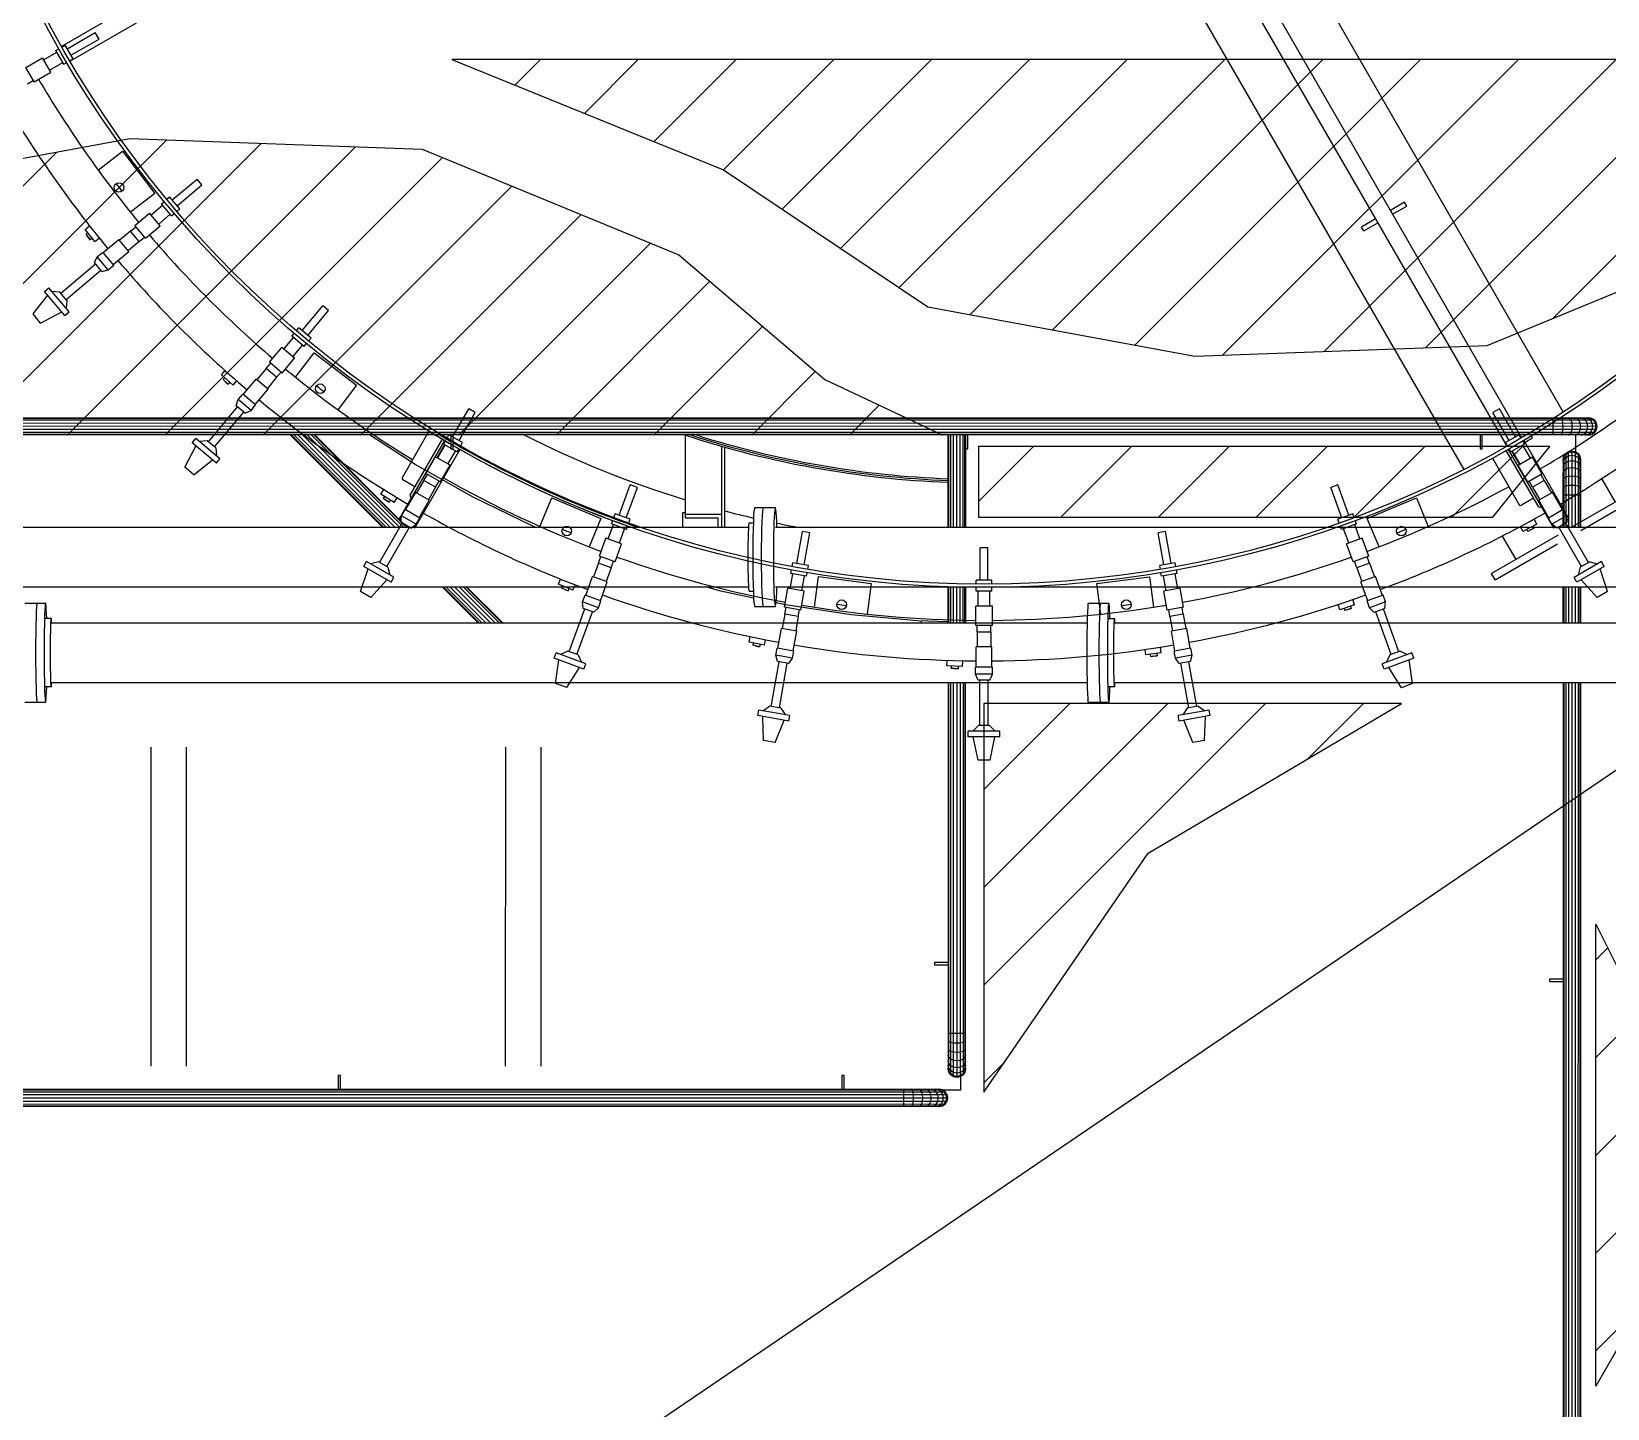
# Model space of a CAD drawing. Header units: metres. Extents: x 0 to 63075, y 0 to 44550.
# Drawn here: x 54965 to 55632, y 39572 to 40156 of the extents above; entities that cross this region are included whole.
import ezdxf

# ---------------------------------------------------------------- set-up
doc = ezdxf.new("R2010")
doc.units = ezdxf.units.M
doc.header["$LTSCALE"] = 75
for name, color, linetype in [('GSB', 7, 'Continuous'), ('ML6', 1, 'Continuous'), ('SDM', 7, 'Continuous'), ('SL1', 8, 'Continuous')]:
    doc.layers.add(name, color=color, linetype=linetype)
doc.styles.add('ROMANS', font='ROMANS.SHX')
doc.dimstyles.new('75___1-75', dxfattribs={"dimscale": 75, "dimtxt": 2.5, "dimasz": 2, "dimexe": 1.5, "dimexo": 1, "dimgap": 0.5, "dimtad": 1, "dimdec": 0, "dimzin": 12, "dimtxsty": 'ROMANS', "dimcen": 0, "dimclrd": 256, "dimclre": 256, "dimclrt": 3, "dimazin": 3, "dimtfac": 1, "dimtdec": 0, "dimtmove": 0, "dimatfit": 0, "dimfxl": 1, "dimlwd": -1, "dimlwe": -1, "dimarcsym": 0})
pattern_1 = [(44.99813, (326091.56, -18363.04), (-137.8813, 137.89033), [])]

# ---------------------------------------------------------------- blocks, each defined once
blk = doc.blocks.new('A$C6bae614f')
at = {"layer": 'SL1'}
h = blk.add_hatch(dxfattribs=at)
h.set_pattern_fill('_USER', color=256, scale=195, angle=44.9981, style=0, pattern_type=0)
h.set_pattern_definition(pattern_1)
h.paths.add_polyline_path([(385757, 42142.7), (381369.2, 42142.8), (382135.3, 41832.2), (382711.3, 41445.8), (383464.8, 41306.8), (384288.7, 41336.6), (385012.9, 41634.2), (385424.7, 41986.4)])
h = blk.add_hatch(dxfattribs=at)
h.set_pattern_fill('_USER', color=256, scale=195, angle=44.9981, style=0, pattern_type=0)
h.set_pattern_definition(pattern_1)
h.paths.add_polyline_path([(382753.6, 41083.9), (378365.7, 41084.1), (379131.9, 41394.7), (379707.9, 41781), (380461.4, 41920), (381285.3, 41890.1), (382009.5, 41592.4), (382421.2, 41240.2)])
h = blk.add_hatch(dxfattribs=at)
h.set_pattern_fill('_USER', color=256, scale=195, angle=44.9981, style=0, pattern_type=0)
h.set_pattern_definition(pattern_1)
h.paths.add_polyline_path([(382854.7, 40852.3), (384305.5, 40852.2), (384466, 41051.7), (382854.8, 41051.7)])
h = blk.add_hatch(dxfattribs=at)
h.set_pattern_fill('_USER', color=256, scale=195, angle=44.9981, style=0, pattern_type=0)
h.set_pattern_definition(pattern_1)
h.paths.add_polyline_path([(383333.2, 39905), (384047.6, 40326.9), (382869.7, 40326.9), (382869.6, 39230.8)])
h = blk.add_hatch(dxfattribs=at)
h.set_pattern_fill('_USER', color=256, scale=195, angle=44.9981, style=0, pattern_type=0)
h.set_pattern_definition(pattern_1)
h.paths.add_polyline_path([(384595.7, 38401.2), (384595.8, 39704.5), (384740, 39415.2), (384927.2, 39262.7), (384974.2, 39033.3), (384921, 38804.9), (384720.6, 38618.6)])
for p, q in [((382999.4, 43382.1), (384344.6, 41052.1)), ((383041.3, 43406.2), (384386.4, 41076.2)), ((383241.5, 43334.9), (384503.6, 41148.8)), ((381992.3, 43174.9), (380268.5, 42179.8)), ((382961.1, 43173), (384223.1, 40986.9)), ((382016.4, 43133.1), (380292.6, 42137.9)), ((380269.4, 42178.1), (380278.9, 42183.6)), ((380301.1, 42145), (380278.9, 42183.6)), ((380284.7, 42173.5), (380363.8, 42219.2)), ((380295.3, 42155.1), (380374.4, 42200.7)), ((380374.4, 42200.7), (380363.8, 42219.2)), ((380167.8, 42120.9), (380214.9, 42148)), ((380238.3, 42107.4), (380214.9, 42148)), ((380218.2, 42142.2), (380255.2, 42163.6)), ((380235, 42113.2), (380272, 42134.5)), ((380252.5, 42168.3), (380261.2, 42173.4)), ((380274.7, 42129.8), (380252.5, 42168.3)), ((380274.7, 42129.8), (380283.4, 42134.8)), ((380291.7, 42139.6), (380301.1, 42145)), ((380191.3, 42080.2), (380167.8, 42120.9)), ((380191.3, 42080.2), (380238.3, 42107.4)), ((380172.3, 42074.4), (380189.1, 42084)), ((380371.6, 41831.3), (380440.6, 41884.2)), ((380440.6, 41884.2), (380531.9, 41765.2)), ((380581.1, 41747), (380651, 41805.7)), ((380594.7, 41730.7), (380664.7, 41789.4)), ((380664.7, 41789.4), (380651, 41805.7)), ((380531.9, 41765.2), (380463, 41712.3)), ((380550.2, 41736.3), (380557.9, 41742.8)), ((380578.8, 41702.2), (380550.2, 41736.3)), ((380565.2, 41748.9), (380573.6, 41755.9)), ((380602.2, 41721.8), (380573.6, 41755.9)), ((384055.9, 41740.4), (384016.2, 41717.4)), ((384062.3, 41729.4), (384055.9, 41740.4)), ((380475.1, 41674.9), (380516.7, 41709.8)), ((380546.9, 41673.8), (380516.7, 41709.8)), ((380521, 41704.7), (380553.7, 41732.1)), ((380542.6, 41678.9), (380575.3, 41706.4)), ((380578.8, 41702.2), (380586.5, 41708.7)), ((380593.8, 41714.8), (380602.2, 41721.8)), ((383974.4, 41693.3), (383934.7, 41670.4)), ((384022.6, 41706.4), (384062.3, 41729.4)), ((380335.6, 41663.9), (380347.8, 41673.5)), ((380362.7, 41629.3), (380335.6, 41663.9)), ((380343.2, 41654.2), (380337.7, 41650)), ((380349.6, 41634.7), (380337.7, 41650)), ((380343.6, 41642.3), (380337.7, 41650)), ((380463.1, 41659), (380431.6, 41632.8)), ((380463.1, 41659), (380478, 41671.5)), ((380487.6, 41629.9), (380463.1, 41659)), ((380505.3, 41638.9), (380475.1, 41674.9)), ((380505.3, 41638.9), (380546.9, 41673.8)), ((383941, 41659.4), (383934.7, 41670.4)), ((383941, 41659.4), (383980.7, 41682.3)), ((380343.6, 41642.3), (380349.6, 41634.7)), ((380355.1, 41639), (380349.6, 41634.7)), ((380362.7, 41629.3), (380375.2, 41639.1)), ((380369.4, 41586.8), (380385, 41599.8)), ((380415.7, 41563.2), (380385, 41599.8)), ((380386.2, 41598.4), (380429.8, 41635)), ((380414.5, 41564.7), (380458.1, 41601.2)), ((380458.1, 41601.2), (380429.8, 41635)), ((380487.6, 41629.9), (380456.3, 41603.4)), ((380487.6, 41629.9), (380502.4, 41642.3)), ((380266.5, 41484.3), (380364.6, 41566.6)), ((380361.6, 41570.3), (380369.4, 41586.8)), ((380382.5, 41545.3), (380361.6, 41570.3)), ((380400.1, 41550.2), (380369.4, 41586.8)), ((380400.1, 41550.2), (380415.7, 41563.2)), ((380281.3, 41466.5), (380379.5, 41548.9)), ((380382.5, 41545.3), (380400.1, 41550.2)), ((380188.2, 41425.5), (380229.8, 41478.5)), ((380221, 41489), (380233.1, 41499.2)), ((380278.1, 41420.9), (380221, 41489)), ((380290.2, 41431.1), (380233.1, 41499.2)), ((380263.9, 41487.3), (380241.5, 41489.2)), ((380283.9, 41463.5), (380263.9, 41487.3)), ((380209.8, 41399.7), (380188.2, 41425.5)), ((380209.8, 41399.7), (380269.3, 41431.5)), ((380278.1, 41420.9), (380290.2, 41431.1)), ((380283.9, 41463.5), (380281.9, 41441.1)), ((380947, 41378.4), (381005.7, 41448.4)), ((380963.2, 41364.8), (381022, 41434.7)), ((381022, 41434.7), (381005.7, 41448.4)), ((380931, 41377.5), (380938.1, 41385.9)), ((380972.2, 41357.3), (380938.1, 41385.9)), ((380895.2, 41326.3), (380922.6, 41359)), ((380918.5, 41362.5), (380924.9, 41370.3)), ((380952.5, 41333.9), (380918.5, 41362.5)), ((380920.9, 41304.7), (380948.4, 41337.4)), ((380952.5, 41333.9), (380959, 41341.7)), ((380965.1, 41348.9), (380972.2, 41357.3)), ((380855.1, 41289), (380890.1, 41330.6)), ((380891.1, 41258.8), (380855.1, 41289)), ((380926, 41300.4), (380890.1, 41330.6)), ((380891.1, 41258.8), (380926, 41300.4)), ((380928.5, 41246.7), (380981.5, 41315.7)), ((380981.5, 41315.7), (381100.5, 41224.3)), ((380719.7, 41254), (380730, 41265.5)), ((380752.3, 41224.6), (380719.7, 41254)), ((380728.8, 41245.7), (380724.2, 41240.6)), ((380846.1, 41271.3), (380819.6, 41240)), ((380846.1, 41271.3), (380858.5, 41286.2)), ((380875.3, 41246.9), (380846.1, 41271.3)), ((380875.3, 41246.9), (380849.1, 41215.3)), ((380875.3, 41246.9), (380887.7, 41261.7)), ((380738.6, 41227.7), (380724.2, 41240.6)), ((380731.4, 41234.1), (380724.2, 41240.6)), ((380731.4, 41234.1), (380738.6, 41227.7)), ((380743.2, 41232.9), (380738.6, 41227.7)), ((380752.3, 41224.6), (380763, 41236.4)), ((380780.9, 41198.2), (380817.5, 41241.8)), ((380814.6, 41170), (380851.2, 41213.5)), ((380851.2, 41213.5), (380817.5, 41241.8)), ((381100.5, 41224.3), (381047.5, 41155.4)), ((380682.8, 41065.1), (380765.2, 41163.2)), ((380761.5, 41166.3), (380766.4, 41183.9)), ((380786.5, 41145.3), (380761.5, 41166.3)), ((380766.4, 41183.9), (380779.5, 41199.4)), ((380803, 41153.2), (380766.4, 41183.9)), ((380816.1, 41168.7), (380779.5, 41199.4)), ((380803, 41153.2), (380816.1, 41168.7)), ((381371.4, 41079), (381417, 41158.1)), ((381435.4, 41147.5), (381417, 41158.1)), ((384323.6, 41158), (384305.1, 41147.4)), ((384369.2, 41078.9), (384323.6, 41158)), ((384592.6, 41125.7), (378133, 41125.9)), ((378139.9, 41118), (384597.9, 41117.7)), ((378250.3, 41133), (384575.3, 41132.8)), ((378250.3, 41131.2), (384584.6, 41130.9)), ((380700.5, 41050.2), (380782.9, 41148.4)), ((380786.5, 41145.3), (380803, 41153.2)), ((381389.7, 41068.4), (381435.4, 41147.5)), ((384350.9, 41068.3), (384305.1, 41147.4)), ((384475.3, 41130.9), (384475.3, 41132.8)), ((384475.3, 41125.7), (384475.3, 41130.9)), ((384475.3, 41117.7), (384475.3, 41125.7)), ((384475.3, 41108.4), (384475.3, 41117.7)), ((384499.6, 41130.9), (384497.6, 41132.8)), ((384501.4, 41125.7), (384499.6, 41130.9)), ((384502.6, 41117.7), (384501.4, 41125.7)), ((384503, 41108.4), (384502.6, 41117.7)), ((384522.7, 41130.9), (384518.7, 41132.8)), ((384526.2, 41125.7), (384522.7, 41130.9)), ((384528.5, 41117.7), (384526.2, 41125.7)), ((384529.3, 41108.4), (384528.5, 41117.7)), ((384543.5, 41130.9), (384537.7, 41132.8)), ((384548.4, 41125.7), (384543.5, 41130.9)), ((384551.7, 41117.7), (384548.4, 41125.7)), ((384552.9, 41108.4), (384551.7, 41117.7)), ((384560.8, 41130.9), (384553.5, 41132.8)), ((384567, 41125.7), (384560.8, 41130.9)), ((384573.8, 41130.9), (384565.4, 41132.8)), ((384571.1, 41117.7), (384567, 41125.7)), ((384572.6, 41108.4), (384571.1, 41117.7)), ((384581.9, 41130.9), (384572.8, 41132.8)), ((384581, 41125.7), (384573.8, 41130.9)), ((384584.6, 41130.9), (384575.3, 41132.8)), ((384585.7, 41117.7), (384581, 41125.7)), ((384589.6, 41125.7), (384581.9, 41130.9)), ((384592.6, 41125.7), (384584.6, 41130.9)), ((384587.4, 41108.4), (384585.7, 41117.7)), ((384594.8, 41117.7), (384589.6, 41125.7)), ((384597.9, 41117.7), (384592.6, 41125.7)), ((384596.6, 41108.4), (384594.8, 41117.7)), ((384599.7, 41108.4), (384597.9, 41117.7)), ((384599.7, 41108.4), (378125.9, 41108.6)), ((384597.9, 41099.1), (378127.7, 41099.3)), ((384592.6, 41091.2), (378133, 41091.4)), ((384584.6, 41085.9), (378140.9, 41086.1)), ((384575.3, 41084), (378250.3, 41084.2)), ((380637.2, 41061.9), (380647.3, 41074)), ((380715.4, 41016.8), (380647.3, 41074)), ((380679.7, 41067.6), (380657.3, 41065.6)), ((380703.5, 41047.6), (380679.7, 41067.6)), ((381173.8, 40824.2), (380913.9, 41084.1)), ((381176.4, 40824.2), (380916.5, 41084.1)), ((381183.9, 40824.2), (380924, 41084.1)), ((381195.1, 40824.2), (380935.2, 41084.1)), ((381208.3, 40824.2), (380948.4, 41084.1)), ((381221.5, 40824.2), (380961.6, 41084.1)), ((381232.7, 40824.2), (380972.8, 41084.1)), ((381240.2, 40824.2), (380980.2, 41084.1)), ((380982.9, 41084.1), (381242.8, 40824.2)), ((381266, 41000.9), (381137.4, 41084.1)), ((381348.3, 41068.7), (381220.8, 40847.8)), ((381304.8, 41094.9), (381228.9, 40963.4)), ((381251.6, 40913.9), (381342.9, 41072)), ((381346, 41058.4), (381351.1, 41067.1)), ((381355.8, 41075.4), (381361.3, 41084.8)), ((381399.8, 41062.6), (381361.3, 41084.8)), ((381366.4, 41084.1), (381366.4, 41045)), ((381372.8, 41045), (381372.8, 41084.1)), ((382028.2, 40849.8), (382028.2, 41083.4)), ((382769.4, 40824.1), (382769.4, 41084.1)), ((382771.2, 40824.1), (382771.2, 41084.1)), ((382776.5, 40824.1), (382776.5, 41084.1)), ((382784.4, 40824.1), (382784.4, 41084.1)), ((382793.8, 40824.1), (382793.8, 41084.1)), ((382803.1, 40824.1), (382803.1, 41084.1)), ((382811, 40824.1), (382811, 41084.1)), ((382816.3, 40824.1), (382816.3, 41084.1)), ((382817.7, 41084.1), (382817.7, 41045)), ((382824.1, 41045), (382824.1, 41084.1)), ((384269, 41084), (384269, 41044.9)), ((384275.3, 41044.9), (384275.3, 41084)), ((384379.3, 41084.7), (384340.8, 41062.5)), ((384384.8, 41075.3), (384379.3, 41084.7)), ((384394.6, 41058.3), (384389.5, 41067)), ((384392.2, 41068.6), (384519.8, 40847.7)), ((384413.4, 41081.2), (384416.5, 41075.8)), ((384475.3, 41099.1), (384475.3, 41108.4)), ((384475.3, 41091.2), (384475.3, 41099.1)), ((384475.3, 41085.9), (384475.3, 41091.2)), ((384475.3, 41084), (384475.3, 41085.9)), ((384497.6, 41084), (384499.6, 41085.9)), ((384499.6, 41085.9), (384501.4, 41091.2)), ((384501.4, 41091.2), (384502.6, 41099.1)), ((384502.6, 41099.1), (384503, 41108.4)), ((384518.7, 41084), (384522.7, 41085.9)), ((384522.7, 41085.9), (384526.2, 41091.2)), ((384526.2, 41091.2), (384528.5, 41099.1)), ((384528.5, 41099.1), (384529.3, 41108.4)), ((384537.7, 41084), (384543.5, 41085.9)), ((384537.8, 41084), (384537.8, 41037.2)), ((384543.5, 41085.9), (384548.4, 41091.2)), ((384548.4, 41091.2), (384551.7, 41099.1)), ((384551.7, 41099.1), (384552.9, 41108.4)), ((384553.5, 41084), (384560.8, 41085.9)), ((384560.8, 41085.9), (384567, 41091.2)), ((384565.4, 41084), (384573.8, 41085.9)), ((384567, 41091.2), (384571.1, 41099.1)), ((384571.1, 41099.1), (384572.6, 41108.4)), ((384572.8, 41084), (384581.9, 41085.9)), ((384573.8, 41085.9), (384580.9, 41091.2)), ((384575.3, 41084), (384584.6, 41085.9)), ((384580.9, 41091.2), (384585.7, 41099.1)), ((384581.9, 41085.9), (384589.6, 41091.2)), ((384584.6, 41085.9), (384592.6, 41091.2)), ((384585.7, 41099.1), (384587.4, 41108.4)), ((384589.6, 41091.2), (384594.8, 41099.1)), ((384592.6, 41091.2), (384597.9, 41099.1)), ((384594.8, 41099.1), (384596.6, 41108.4)), ((384597.9, 41099.1), (384599.7, 41108.4)), ((380616, 40993.6), (380647.7, 41053)), ((380705.3, 41004.7), (380637.2, 41061.9)), ((380703.5, 41047.6), (380705.5, 41025.2)), ((381392.3, 41043.3), (381264.8, 40822.4)), ((381296.4, 40975), (381323.6, 41022)), ((381364.3, 40998.5), (381323.6, 41022)), ((381348.8, 41056.8), (381327.4, 41019.8)), ((381329.4, 41018.7), (381350.8, 41055.7)), ((381384.6, 41036.1), (381346, 41058.4)), ((381358.5, 41001.9), (381379.8, 41038.9)), ((381366.4, 41045), (381372.8, 41045)), ((381384.6, 41036.1), (381389.6, 41044.9)), ((381394.3, 41053.1), (381399.8, 41062.6)), ((382129.8, 41052.3), (382129.8, 40824.2)), ((382139.3, 40824.2), (382139.3, 41049.6)), ((382817.7, 41045), (382824.1, 41045)), ((382818.2, 41045), (382818.2, 40824.1)), ((384269, 41044.9), (384275.3, 41044.9)), ((384346.2, 41053), (384340.8, 41062.5)), ((384433.9, 40882.1), (384342.7, 41040.1)), ((384348.2, 41043.2), (384475.8, 40822.3)), ((384356, 41036.1), (384351, 41044.8)), ((384394.6, 41058.3), (384356, 41036.1)), ((384358.8, 41037.7), (384380.1, 41000.7)), ((384382.1, 41001.8), (384360.8, 41038.8)), ((384411.2, 41018.6), (384389.8, 41055.6)), ((384503.6, 41014.9), (384505.5, 41024.2)), ((384505.5, 41024.2), (384510.8, 41032.2)), ((384505.5, 41021.5), (384510.8, 41029.2)), ((384505.5, 41021.5), (384505.5, 41024.2)), ((384510.8, 41032.2), (384518.7, 41037.5)), ((384510.8, 41029.2), (384518.7, 41034.4)), ((384510.8, 41032.2), (384510.8, 41006.6)), ((384510.8, 41020.6), (384518.7, 41025.3)), ((384518.7, 41037.5), (384528, 41039.3)), ((384518.7, 41034.4), (384518.7, 41037.5)), ((384518.7, 41034.4), (384528, 41036.2)), ((384518.7, 41010.7), (384518.7, 41034.4)), ((384518.7, 41025.3), (384528, 41027)), ((384528, 41036.2), (384528, 41039.3)), ((384528, 41039.3), (384537.4, 41037.5)), ((384528, 41036.2), (384537.4, 41034.4)), ((384528, 41036.2), (384528, 41012.2)), ((384528, 41027), (384537.4, 41025.3)), ((384537.4, 41037.5), (384537.4, 41010.7)), ((384537.4, 41037.5), (384545.3, 41032.2)), ((384537.4, 41034.4), (384545.3, 41029.2)), ((384537.4, 41025.3), (384545.3, 41020.6)), ((384545.3, 41032.2), (384545.3, 41006.6)), ((384545.3, 41032.2), (384550.6, 41024.2)), ((384545.3, 41029.2), (384550.6, 41021.5)), ((384550.6, 41024.2), (384550.6, 41000.4)), ((384550.6, 41024.2), (384552.4, 41014.9)), ((380641.7, 40972), (380616, 40993.6)), ((380641.7, 40972), (380694.7, 41013.6)), ((380705.3, 41004.7), (380715.4, 41016.8)), ((381429.1, 40909), (381266, 41000.9)), ((381337.1, 40951.5), (381364.3, 40998.5)), ((384223.1, 40986.9), (384223.1, 40986.9)), ((384303.8, 41018.6), (384379.7, 40887.1)), ((384417, 41021.9), (384376.3, 40998.4)), ((384403.4, 40951.4), (384376.3, 40998.4)), ((384444.1, 40974.9), (384417, 41021.9)), ((384503.6, 41012.4), (384505.5, 41021.5)), ((384503.6, 41014.9), (384503.6, 41012.4)), ((384503.6, 41005), (384505.5, 41013.4)), ((384503.6, 41012.4), (384503.6, 40993.1)), ((384503.6, 40993.1), (384505.5, 41000.4)), ((384503.6, 40993.1), (384503.6, 40977.3)), ((384503.6, 40977.3), (384505.5, 40983.1)), ((384505.5, 41021.5), (384505.5, 41000.4)), ((384505.5, 41013.4), (384510.8, 41020.6)), ((384505.5, 41000.4), (384510.8, 41006.6)), ((384505.5, 41000.4), (384505.5, 40983.1)), ((384505.5, 40983.1), (384510.8, 40988)), ((384505.5, 40983.1), (384505.5, 40824.1)), ((384510.8, 41006.6), (384518.7, 41010.7)), ((384510.8, 41006.6), (384510.8, 40988)), ((384510.8, 40988), (384518.7, 40991.3)), ((384510.8, 40988), (384510.8, 40824.1)), ((384518.7, 41010.7), (384528, 41012.2)), ((384518.7, 40991.3), (384518.7, 41010.7)), ((384518.7, 40991.3), (384528, 40992.5)), ((384518.7, 40991.3), (384518.7, 40824.1)), ((384528, 41012.2), (384528, 40992.5)), ((384528, 41012.2), (384537.4, 41010.7)), ((384528, 40992.5), (384537.4, 40991.3)), ((384528, 40992.5), (384528, 40824.1)), ((384537.4, 41010.7), (384545.3, 41006.6)), ((384537.4, 41010.7), (384537.4, 40991.3)), ((384537.4, 40991.3), (384537.4, 40824.1)), ((384537.4, 40991.3), (384545.3, 40988)), ((384545.3, 41020.6), (384550.6, 41013.4)), ((384545.3, 41006.6), (384545.3, 40988)), ((384545.3, 41006.6), (384550.6, 41000.4)), ((384545.3, 40988), (384550.6, 40983.1)), ((384545.3, 40988), (384545.3, 40824.1)), ((384550.6, 41021.5), (384552.4, 41012.4)), ((384550.6, 41013.4), (384552.4, 41005)), ((384550.6, 41000.4), (384550.6, 40983.1)), ((384550.6, 41000.4), (384552.4, 40993.1)), ((384550.6, 40983.1), (384552.4, 40977.3)), ((384550.6, 40983.1), (384550.6, 40824.1)), ((384552.4, 41012.4), (384552.4, 41014.9)), ((384552.4, 41012.4), (384552.4, 40993.1)), ((384552.4, 40993.1), (384552.4, 40977.3)), ((381260.4, 40941.1), (381231.4, 40957.8)), ((381290.6, 40956), (381270, 40920.6)), ((381290.6, 40956), (381300.3, 40972.8)), ((381323.6, 40937), (381290.6, 40956)), ((381337.1, 40951.5), (381296.4, 40975)), ((381323.6, 40937), (381303.2, 40901.4)), ((381323.6, 40937), (381333.3, 40953.7)), ((381841.3, 40857.8), (381872.5, 40943.6)), ((381861.2, 40850.6), (381892.5, 40936.4)), ((381892.5, 40936.4), (381872.5, 40943.6)), ((383868.1, 40943.6), (383848.1, 40936.3)), ((383879.4, 40850.5), (383848.1, 40936.3)), ((383899.3, 40857.7), (383868.1, 40943.6)), ((384444.1, 40974.9), (384403.4, 40951.4)), ((384417, 40936.9), (384407.3, 40953.6)), ((384450, 40955.9), (384417, 40936.9)), ((384417, 40936.9), (384437.3, 40901.3)), ((384450, 40955.9), (384440.3, 40972.7)), ((384450, 40955.9), (384470.6, 40920.5)), ((384503.6, 40824.1), (384503.6, 40977.3)), ((384503.6, 40958.3), (384505.5, 40962.4)), ((384503.6, 40937.2), (384505.5, 40939.2)), ((384505.5, 40962.4), (384510.8, 40965.8)), ((384505.5, 40939.2), (384510.8, 40941)), ((384510.8, 40965.8), (384518.7, 40968.1)), ((384510.8, 40941), (384518.7, 40942.2)), ((384518.7, 40968.1), (384528, 40968.9)), ((384518.7, 40942.2), (384528, 40942.6)), ((384528, 40968.9), (384537.4, 40968.1)), ((384528, 40942.6), (384537.4, 40942.2)), ((384718.9, 40934.5), (384530.9, 40825.9)), ((384537.4, 40968.1), (384545.3, 40965.8)), ((384537.4, 40942.2), (384545.3, 40941)), ((384545.3, 40965.8), (384550.6, 40962.3)), ((384545.3, 40941), (384550.6, 40939.2)), ((384550.6, 40962.3), (384552.4, 40958.3)), ((384550.6, 40939.2), (384552.4, 40937.2)), ((384552.4, 40977.3), (384552.4, 40824.1)), ((384612, 40960.9), (384650.2, 40894.8)), ((381169.1, 40917), (381177.3, 40930.1)), ((381206.4, 40893.7), (381169.1, 40917)), ((381179.6, 40910.4), (381175.9, 40904.6)), ((381192.3, 40894.4), (381175.9, 40904.6)), ((381184, 40899.4), (381175.9, 40904.6)), ((381184, 40899.4), (381192.3, 40894.4)), ((381195.9, 40900.3), (381192.3, 40894.4)), ((381206.4, 40893.7), (381214.8, 40907.2)), ((381239.1, 40872.7), (381267.5, 40922)), ((381254.2, 40908.4), (381255.4, 40907.7)), ((381305.6, 40900), (381267.5, 40922)), ((381277.2, 40850.7), (381305.6, 40900)), ((381597.4, 40827), (381429.1, 40909)), ((381617.7, 40826.1), (381651, 40906.4)), ((381651, 40906.4), (381789.6, 40849)), ((383950.9, 40849), (384089.5, 40906.4)), ((384089.5, 40906.4), (384122.8, 40826)), ((384414.8, 40903.2), (384385.8, 40886.5)), ((384473, 40921.9), (384434.9, 40899.9)), ((384463.4, 40850.6), (384434.9, 40899.9)), ((384501.5, 40872.6), (384473, 40921.9)), ((384503.6, 40914.9), (384505.5, 40914.9)), ((384505.5, 40914.9), (384510.8, 40914.9)), ((384510.8, 40914.9), (384518.7, 40914.9)), ((384518.7, 40914.9), (384528, 40914.9)), ((384528, 40914.9), (384537.4, 40914.9)), ((384537.4, 40914.9), (384545.3, 40914.9)), ((384545.3, 40914.9), (384550.6, 40914.9)), ((384550.6, 40914.9), (384552.4, 40914.9)), ((384552.9, 40814.9), (384722.1, 40912.6)), ((381220.8, 40847.8), (381226.2, 40844.7)), ((381225.5, 40837.9), (381227.3, 40856.1)), ((381227.3, 40856.1), (381237.5, 40873.7)), ((381268.7, 40832.2), (381227.3, 40856.1)), ((381278.8, 40849.8), (381237.5, 40873.7)), ((381268.7, 40832.2), (381278.8, 40849.8)), ((381789.6, 40849), (381756.3, 40768.7)), ((381826.6, 40851.5), (381830.3, 40861.8)), ((381872.1, 40846.6), (381830.3, 40861.8)), ((381868.4, 40836.3), (381872.1, 40846.6)), ((382020.8, 40824.2), (382020.8, 40865.4)), ((382020.8, 40865.4), (382028.2, 40865.4)), ((382129.8, 40859.4), (382028.2, 40859.4)), ((382120.2, 40849.8), (382028.2, 40849.8)), ((382120.2, 40824.2), (382120.2, 40849.8)), ((382223.6, 40879.7), (382281.8, 40879.7)), ((383910.2, 40861.7), (383868.4, 40846.5)), ((383872.1, 40836.2), (383868.4, 40846.5)), ((383914, 40851.5), (383910.2, 40861.7)), ((383984.2, 40768.6), (383950.9, 40849)), ((384428.8, 40832.8), (384421.4, 40846.8)), ((384440, 40881.5), (384441.2, 40882.2)), ((384503.1, 40873.5), (384461.7, 40849.7)), ((384471.9, 40832.1), (384461.7, 40849.7)), ((384513.3, 40855.9), (384471.9, 40832.1)), ((384513.3, 40855.9), (384503.1, 40873.5)), ((384515, 40837.8), (384513.3, 40855.9)), ((384514.4, 40844.6), (384519.8, 40847.7)), ((379284.1, 40824.3), (382206, 40824.2)), ((381165.6, 40724.5), (381229.7, 40835.5)), ((381185.6, 40713), (381249.7, 40823.9)), ((381253.8, 40821.5), (381225.5, 40837.9)), ((381253.8, 40821.5), (381268.7, 40832.2)), ((381259.4, 40825.5), (381264.8, 40822.4)), ((381604.3, 40824.2), (381597.4, 40827)), ((381810.4, 40791.1), (381825, 40831.3)), ((381819.9, 40833.1), (381823.3, 40842.6)), ((381861.7, 40817.9), (381819.9, 40833.1)), ((381842, 40779.7), (381856.6, 40819.8)), ((381861.7, 40817.9), (381865.2, 40827.4)), ((382207.8, 40836.1), (382219.6, 40836.1)), ((382281.8, 40824.2), (385203.7, 40824.1)), ((382342.4, 40721.6), (382358.3, 40811.5)), ((382379.2, 40807.8), (382358.3, 40811.5)), ((382363.3, 40717.9), (382379.2, 40807.8)), ((383382.3, 40811.5), (383361.3, 40807.8)), ((383377.2, 40717.9), (383361.3, 40807.8)), ((383398.1, 40721.6), (383382.3, 40811.5)), ((383878.8, 40817.8), (383875.4, 40827.3)), ((383920.7, 40833.1), (383878.8, 40817.8)), ((383898.6, 40779.6), (383884, 40819.7)), ((383930.1, 40791.1), (383915.5, 40831.2)), ((383920.7, 40833.1), (383917.2, 40842.5)), ((384489.1, 40801.8), (384301, 40693.2)), ((384390, 40812.1), (384382.7, 40825.8)), ((384428.8, 40832.8), (384390, 40812.1)), ((384400.9, 40817.9), (384404.1, 40811.8)), ((384421.2, 40820.9), (384404.1, 40811.8)), ((384412.7, 40816.3), (384404.1, 40811.8)), ((384412.7, 40816.3), (384421.2, 40820.9)), ((384417.9, 40827), (384421.2, 40820.9)), ((384486.8, 40821.4), (384471.9, 40832.1)), ((384475.8, 40822.3), (384481.2, 40825.4)), ((384515, 40837.8), (384486.8, 40821.4)), ((384554.9, 40712.8), (384490.9, 40823.8)), ((384575, 40724.4), (384510.9, 40835.4)), ((381785.5, 40742.4), (381804.1, 40793.4)), ((381848.3, 40777.4), (381804.1, 40793.4)), ((381829.7, 40726.3), (381848.3, 40777.4)), ((382880.9, 40765.8), (382859.6, 40765.8)), ((382859.7, 40674.5), (382859.6, 40765.8)), ((382880.9, 40674.5), (382880.9, 40765.8)), ((383936.4, 40793.4), (383892.3, 40777.3)), ((383910.9, 40726.3), (383892.3, 40777.3)), ((383955, 40742.3), (383936.4, 40793.4)), ((384311.3, 40675.4), (384487.6, 40777.2)), ((384331.6, 40799), (384369.8, 40732.9)), ((381121.2, 40713.4), (381129.1, 40727.1)), ((381198.2, 40669), (381121.2, 40713.4)), ((381206.1, 40682.7), (381129.1, 40727.1)), ((381162.1, 40726.5), (381140.4, 40720.6)), ((381189, 40711), (381162.1, 40726.5)), ((381189, 40711), (381194.8, 40689.2)), ((381783.1, 40722.7), (381768.9, 40684.2)), ((381783.1, 40722.7), (381789.7, 40740.9)), ((381818.9, 40709.7), (381783.1, 40722.7)), ((381829.7, 40726.3), (381785.5, 40742.4)), ((381818.9, 40709.7), (381825.5, 40727.8)), ((382329.1, 40712.9), (382331, 40723.6)), ((382374.8, 40715.9), (382331, 40723.6)), ((382372.9, 40705.1), (382374.8, 40715.9)), ((383409.6, 40723.6), (383365.7, 40715.8)), ((383367.6, 40705.1), (383365.7, 40715.8)), ((383411.5, 40712.8), (383409.6, 40723.6)), ((383955, 40742.3), (383910.9, 40726.3)), ((383921.6, 40709.6), (383915, 40727.8)), ((383957.5, 40722.6), (383921.6, 40709.6)), ((383957.5, 40722.6), (383950.8, 40740.8)), ((383957.5, 40722.6), (383971.6, 40684.1)), ((384611.4, 40727), (384534.4, 40682.6)), ((384619.3, 40713.3), (384542.3, 40668.9)), ((384551.5, 40710.9), (384545.7, 40689.1)), ((384578.4, 40726.4), (384551.5, 40710.9)), ((384578.4, 40726.4), (384600.2, 40720.5)), ((384619.3, 40713.3), (384611.4, 40727)), ((381112.2, 40642.5), (381133.1, 40706.6)), ((381141.3, 40625.7), (381186.3, 40675.9)), ((381198.2, 40669), (381206.1, 40682.7)), ((381670.2, 40663.1), (381676, 40677.5)), ((381746.8, 40631.7), (381766.3, 40685.2)), ((381807.6, 40670.1), (381766.3, 40685.2)), ((381788.2, 40616.6), (381807.6, 40670.1)), ((381818.9, 40709.7), (381805, 40671.1)), ((382323.6, 40650.6), (382331.1, 40692.6)), ((382325.7, 40693.6), (382327.4, 40703.5)), ((382369.5, 40685.8), (382325.7, 40693.6)), ((382356.7, 40644.7), (382364.1, 40686.8)), ((382369.5, 40685.8), (382371.3, 40695.8)), ((382392.3, 40598.3), (382403.7, 40684.5)), ((382403.7, 40684.5), (382552.4, 40664.9)), ((382892.5, 40674.5), (382848, 40674.5)), ((382848, 40663.5), (382848, 40674.5)), ((382892.5, 40663.5), (382892.5, 40674.5)), ((383188.1, 40664.9), (383336.9, 40684.4)), ((383336.9, 40684.4), (383348.2, 40598.2)), ((383371, 40685.8), (383369.3, 40695.7)), ((383414.9, 40693.5), (383371, 40685.8)), ((383383.8, 40644.7), (383376.4, 40686.8)), ((383416.9, 40650.5), (383409.5, 40692.6)), ((383414.9, 40693.5), (383413.1, 40703.5)), ((383921.6, 40709.6), (383935.5, 40671)), ((383974.2, 40685.1), (383932.9, 40670.1)), ((383952.4, 40616.6), (383932.9, 40670.1)), ((383993.7, 40631.6), (383974.2, 40685.1)), ((384311.3, 40675.4), (384301, 40693.2)), ((384542.3, 40668.9), (384534.4, 40682.6)), ((384599.3, 40625.6), (384554.3, 40675.8)), ((384628.4, 40642.4), (384607.4, 40706.4)), ((379284.1, 40656), (382206, 40655.9)), ((381141.3, 40625.7), (381112.2, 40642.5)), ((381443.8, 40554.2), (381342, 40655.9)), ((381446.4, 40554.2), (381344.7, 40655.9)), ((381453.9, 40554.2), (381352.2, 40655.9)), ((381465.1, 40554.2), (381363.3, 40655.9)), ((381478.3, 40554.2), (381376.6, 40655.9)), ((381491.5, 40554.2), (381389.8, 40655.9)), ((381502.7, 40554.2), (381401, 40655.9)), ((381510.2, 40554.2), (381408.4, 40655.9)), ((381411.1, 40655.9), (381512.8, 40554.2)), ((381711, 40646.7), (381670.2, 40663.1)), ((381681.7, 40658.5), (381679, 40652.1)), ((381697, 40644.9), (381679, 40652.1)), ((381688, 40648.5), (381679, 40652.1)), ((381688, 40648.5), (381697, 40644.9)), ((381699.5, 40651.3), (381697, 40644.9)), ((381711, 40646.7), (381716.9, 40661.4)), ((381738.1, 40613.2), (381745.1, 40632.3)), ((381789.9, 40616), (381745.1, 40632.3)), ((382127.6, 40644), (382085.1, 40655.9)), ((382220.5, 40624.1), (382127.6, 40644)), ((382207.8, 40644), (382219.6, 40644)), ((382281.7, 40655.9), (385203.7, 40655.8)), ((382307.6, 40598.3), (382317, 40651.7)), ((382363.3, 40643.6), (382317, 40651.7)), ((382353.9, 40590.1), (382363.3, 40643.6)), ((382552.4, 40664.9), (382541, 40578.7)), ((382769.4, 40554.1), (382769.4, 40655.9)), ((382771.2, 40554.1), (382771.2, 40655.9)), ((382776.5, 40554.1), (382776.5, 40655.9)), ((382784.4, 40554.1), (382784.4, 40655.9)), ((382793.8, 40554.1), (382793.8, 40655.9)), ((382803.1, 40554.1), (382803.1, 40655.9)), ((382811, 40554.1), (382811, 40655.9)), ((382816.3, 40554.1), (382816.3, 40655.9)), ((382818.2, 40655.9), (382818.2, 40554.1)), ((382848, 40644), (382848, 40654)), ((382892.5, 40644), (382848, 40644)), ((382853.5, 40601.3), (382853.5, 40644)), ((382887, 40601.3), (382887, 40644)), ((382892.5, 40644), (382892.5, 40654)), ((383199.5, 40578.7), (383188.1, 40664.9)), ((383423.5, 40651.7), (383377.2, 40643.5)), ((383386.7, 40590.1), (383377.2, 40643.5)), ((383432.9, 40598.2), (383423.5, 40651.7)), ((383995.5, 40632.3), (383950.6, 40615.9)), ((384002.4, 40613.2), (383995.5, 40632.3)), ((384503.6, 40554.1), (384503.6, 40655.8)), ((384505.5, 40655.8), (384505.5, 40554.1)), ((384510.8, 40655.8), (384510.8, 40554.1)), ((384518.7, 40655.8), (384518.7, 40554.1)), ((384528, 40655.8), (384528, 40554.1)), ((384537.4, 40655.8), (384537.4, 40554.1)), ((384545.3, 40655.8), (384545.3, 40554.1)), ((384550.6, 40655.8), (384550.6, 40554.1)), ((384552.4, 40655.8), (384552.4, 40554.1)), ((384628.4, 40642.4), (384599.3, 40625.6)), ((380165.5, 40609.8), (380223.7, 40609.8)), ((381700.2, 40473), (381744, 40593.4)), ((381721.9, 40465.1), (381765.7, 40585.5)), ((381783, 40596.9), (381738.1, 40613.2)), ((381739.5, 40595), (381738.1, 40613.2)), ((381770.2, 40583.9), (381739.5, 40595)), ((381770.2, 40583.9), (381783, 40596.9)), ((381783, 40596.9), (381789.9, 40616)), ((382223.6, 40600.3), (382281.7, 40600.3)), ((382310.7, 40604.7), (382283.8, 40610.5)), ((382308.6, 40578.4), (382301.3, 40538.1)), ((382353.9, 40590.1), (382307.6, 40598.3)), ((382308.6, 40578.4), (382312, 40597.5)), ((382346.1, 40571.8), (382308.6, 40578.4)), ((382495.7, 40576.6), (382310.7, 40604.7)), ((382346.1, 40571.8), (382349.5, 40590.9)), ((382893.8, 40601.3), (382846.8, 40601.3)), ((382846.8, 40547), (382846.8, 40601.3)), ((382893.8, 40547), (382893.8, 40601.3)), ((383164.2, 40609.7), (383222.3, 40609.7)), ((383432.9, 40598.2), (383386.7, 40590.1)), ((383394.4, 40571.8), (383391, 40590.8)), ((383431.9, 40578.4), (383394.4, 40571.8)), ((383431.9, 40578.4), (383428.6, 40597.4)), ((383431.9, 40578.4), (383439.2, 40538)), ((383873.5, 40591.4), (383868.7, 40606.1)), ((383915.2, 40605), (383873.5, 40591.4)), ((383885.2, 40595.2), (383887.3, 40588.6)), ((383905.7, 40594.6), (383887.3, 40588.6)), ((383896.5, 40591.6), (383887.3, 40588.6)), ((383896.5, 40591.6), (383905.7, 40594.6)), ((383903.5, 40601.2), (383905.7, 40594.6)), ((383915.2, 40605), (383910.3, 40620.1)), ((383957.5, 40596.8), (383950.6, 40615.9)), ((384002.4, 40613.2), (383957.5, 40596.8)), ((383970.3, 40583.8), (383957.5, 40596.8)), ((384001, 40595), (383970.3, 40583.8)), ((384018.6, 40465), (383974.8, 40585.4)), ((384040.4, 40472.9), (383996.5, 40593.3)), ((384001, 40595), (384002.4, 40613.2)), ((380239.4, 40566.1), (380223.7, 40566.1)), ((380239.4, 40554.2), (383160.8, 40554.1)), ((382288.7, 40482.5), (382298.6, 40538.6)), ((382341.9, 40530.9), (382298.6, 40538.6)), ((382346.1, 40571.8), (382339.2, 40531.4)), ((382682.2, 40559.6), (382495.7, 40576.6)), ((382769.4, 40557), (382682.2, 40559.6)), ((382692.5, 40559.3), (382692.5, 40554.1)), ((382893.8, 40547), (382846.8, 40547)), ((382851.2, 40527.6), (382851.2, 40547)), ((382889.3, 40527.6), (382889.3, 40547)), ((383238.1, 40566), (383222.3, 40566)), ((383238.1, 40554.1), (386159.5, 40554)), ((383394.4, 40571.8), (383401.4, 40531.4)), ((383441.9, 40538.5), (383398.6, 40530.9)), ((383451.8, 40482.5), (383441.9, 40538.5)), ((382207.8, 40500.2), (382211, 40515.3)), ((382250.8, 40491.1), (382207.8, 40500.2)), ((382219.9, 40497.6), (382218.4, 40490.9)), ((382237.3, 40486.8), (382218.4, 40490.9)), ((382227.8, 40488.8), (382218.4, 40490.9)), ((382227.8, 40488.8), (382237.3, 40486.8)), ((382238.7, 40493.6), (382237.3, 40486.8)), ((382250.8, 40491.1), (382254.1, 40506.6)), ((382332, 40474.9), (382341.9, 40530.9)), ((382851.2, 40527.6), (382851.1, 40486.6)), ((382889.3, 40527.6), (382851.2, 40527.6)), ((382889.3, 40527.6), (382889.5, 40486.6)), ((383408.5, 40474.8), (383398.6, 40530.9)), ((381658.4, 40454.4), (381663.8, 40469.2)), ((381741.9, 40424), (381658.4, 40454.4)), ((381661.8, 40383), (381671.3, 40449.7)), ((381747.3, 40438.8), (381663.8, 40469.2)), ((381696.4, 40474.3), (381676, 40464.8)), ((381725.6, 40463.7), (381696.4, 40474.3)), ((381725.6, 40463.7), (381735.1, 40443.3)), ((382270.3, 40318.1), (382292.6, 40444.3)), ((382283.3, 40462.8), (382286.9, 40482.8)), ((382330.4, 40454.5), (382283.3, 40462.8)), ((382287.9, 40445.1), (382283.3, 40462.8)), ((382333.9, 40474.5), (382286.9, 40482.8)), ((382320, 40439.5), (382287.9, 40445.1)), ((382320, 40439.5), (382330.4, 40454.5)), ((382330.4, 40454.5), (382333.9, 40474.5)), ((382765.5, 40433), (382766, 40448.5)), ((382809.4, 40431.5), (382810, 40447.4)), ((382892.3, 40486.6), (382848.3, 40486.6)), ((382848.3, 40429.7), (382848.3, 40486.6)), ((382892.3, 40429.7), (382892.3, 40486.6)), ((383326.4, 40463.8), (383324.2, 40479.1)), ((383369.9, 40469.9), (383326.4, 40463.8)), ((383338.6, 40465.5), (383339.6, 40458.6)), ((383358.7, 40461.3), (383339.6, 40458.6)), ((383349.1, 40459.9), (383339.6, 40458.6)), ((383349.1, 40459.9), (383358.7, 40461.3)), ((383357.7, 40468.2), (383358.7, 40461.3)), ((383369.9, 40469.9), (383367.7, 40485.6)), ((383453.7, 40482.8), (383406.6, 40474.5)), ((383410.2, 40454.5), (383406.6, 40474.5)), ((383457.2, 40462.8), (383410.2, 40454.5)), ((383420.5, 40439.4), (383410.2, 40454.5)), ((383452.6, 40445.1), (383420.5, 40439.4)), ((383470.2, 40318.1), (383447.9, 40444.3)), ((383452.6, 40445.1), (383457.2, 40462.8)), ((383457.2, 40462.8), (383453.7, 40482.8)), ((384076.7, 40469.2), (383993.2, 40438.8)), ((384082.1, 40454.3), (383998.6, 40423.9)), ((384014.9, 40463.6), (384005.4, 40443.2)), ((384044.1, 40474.3), (384014.9, 40463.6)), ((384044.1, 40474.3), (384064.5, 40464.7)), ((384078.7, 40382.9), (384069.2, 40449.6)), ((384082.1, 40454.3), (384076.7, 40469.2)), ((381693.4, 40371.5), (381729, 40428.7)), ((381741.9, 40424), (381747.3, 40438.8)), ((382293.1, 40314.1), (382315.3, 40440.3)), ((382809.4, 40431.5), (382765.5, 40433)), ((382777.8, 40432.6), (382777.6, 40425.7)), ((382796.9, 40425), (382777.6, 40425.7)), ((382787.2, 40425.3), (382777.6, 40425.7)), ((382787.2, 40425.3), (382796.9, 40425)), ((382797.1, 40432), (382796.9, 40425)), ((382894.1, 40429.7), (382846.4, 40429.7)), ((382846.4, 40409.4), (382846.4, 40429.7)), ((382894.1, 40409.4), (382846.4, 40409.4)), ((382853.9, 40392.7), (382846.4, 40409.4)), ((382886.6, 40392.7), (382894.1, 40409.4)), ((382894.1, 40409.4), (382894.1, 40429.7)), ((383447.4, 40314.1), (383425.2, 40440.3)), ((383998.6, 40423.9), (383993.2, 40438.8)), ((384047.1, 40371.4), (384011.5, 40428.6)), ((380239.4, 40374), (380223.6, 40374)), ((380239.4, 40385.9), (383160.8, 40385.9)), ((381693.4, 40371.5), (381661.8, 40383)), ((382769.4, 40385.9), (382769.3, 39296.5)), ((382771.2, 39289.9), (382771.2, 40385.9)), ((382776.5, 39282.2), (382776.5, 40385.9)), ((382784.4, 39277), (382784.4, 40385.9)), ((382793.8, 40385.9), (382793.7, 39272.1)), ((382803.1, 40385.9), (382803.1, 39273.9)), ((382811, 40385.9), (382811, 39279.2)), ((382816.3, 40385.9), (382816.3, 39287.1)), ((382818.1, 39299), (382818.2, 40385.9)), ((382886.6, 40392.7), (382853.9, 40392.7)), ((382858.7, 40264.6), (382858.7, 40392.7)), ((382881.8, 40264.6), (382881.8, 40392.7)), ((383238.1, 40374), (383222.3, 40374)), ((383238.1, 40385.9), (386159.5, 40385.8)), ((384078.7, 40382.9), (384047.1, 40371.4)), ((384503.6, 40385.8), (384503.4, 35574.8)), ((384505.5, 40385.8), (384505.3, 35558.3)), ((384510.8, 40385.8), (384510.6, 35547.7)), ((384518.7, 40385.8), (384518.5, 35542.4)), ((384528, 40385.8), (384527.8, 35543.6)), ((384537.3, 40385.8), (384537.2, 35542.4)), ((384545.3, 40385.8), (384545.1, 35547.7)), ((384550.5, 40385.8), (384550.4, 35555.6)), ((384552.4, 40385.8), (384552.2, 35567.4)), ((380165.5, 40330.4), (380223.6, 40330.4)), ((382266.4, 40318.8), (382248, 40305.9)), ((382297, 40313.4), (382266.4, 40318.8)), ((382297, 40313.4), (382309.9, 40294.9)), ((383164.2, 40330.3), (383222.3, 40330.3)), ((383443.5, 40313.4), (383430.6, 40294.9)), ((383474.1, 40318.8), (383443.5, 40313.4)), ((383474.1, 40318.8), (383492.6, 40305.8)), ((382232.4, 40292.5), (382235.2, 40308.1)), ((382320, 40277.1), (382232.4, 40292.5)), ((382322.7, 40292.7), (382235.2, 40308.1)), ((382248.2, 40222.8), (382246, 40290.1)), ((382281.3, 40217), (382306.4, 40279.5)), ((382320, 40277.1), (382322.7, 40292.7)), ((383505.4, 40308.1), (383417.8, 40292.6)), ((383420.6, 40277.1), (383417.8, 40292.6)), ((383508.1, 40292.5), (383420.6, 40277.1)), ((383459.2, 40216.9), (383434.1, 40279.4)), ((383492.3, 40222.8), (383494.5, 40290.1)), ((383508.1, 40292.5), (383505.4, 40308.1)), ((382281.3, 40217), (382248.2, 40222.8)), ((382914.7, 40248.6), (382825.8, 40248.6)), ((382825.8, 40232.8), (382825.8, 40248.6)), ((382914.7, 40232.8), (382825.8, 40232.8)), ((382854.7, 40264.6), (382838.8, 40248.6)), ((382853.4, 40166.9), (382839.6, 40232.8)), ((382885.8, 40264.6), (382854.7, 40264.6)), ((382885.8, 40264.6), (382901.7, 40248.6)), ((382887.1, 40166.9), (382900.9, 40232.8)), ((382914.7, 40232.8), (382914.7, 40248.6)), ((383492.3, 40222.8), (383459.2, 40216.9)), ((380520.3, 40204), (380520.2, 39304)), ((380620.3, 40204), (380620.2, 39304)), ((381520.3, 40204), (381520.2, 39304)), ((381620.3, 40204), (381620.2, 39304)), ((382887.1, 40166.9), (382853.4, 40166.9)), ((382730.2, 39596.5), (382730.2, 39590.1)), ((382769.3, 39596.5), (382730.2, 39596.5)), ((382730.2, 39590.1), (382769.3, 39590.1)), ((384503.6, 39548.9), (384464.5, 39548.9)), ((384464.5, 39548.9), (384464.5, 39542.5)), ((384464.5, 39542.5), (384503.6, 39542.5)), ((382771.2, 39396.5), (382769.3, 39396.5)), ((382776.5, 39396.5), (382771.2, 39396.5)), ((382784.4, 39396.5), (382776.5, 39396.5)), ((382793.7, 39396.5), (382784.4, 39396.5)), ((382803.1, 39396.5), (382793.7, 39396.5)), ((382811, 39396.5), (382803.1, 39396.5)), ((382816.3, 39396.5), (382811, 39396.5)), ((382818.1, 39396.5), (382816.3, 39396.5)), ((382771.2, 39372.1), (382769.3, 39374.2)), ((382771.2, 39349), (382769.3, 39353.1)), ((382771.2, 39328.3), (382769.3, 39334.1)), ((382776.5, 39370.4), (382771.2, 39372.1)), ((382776.5, 39345.6), (382771.2, 39349)), ((382784.4, 39369.2), (382776.5, 39370.4)), ((382784.4, 39343.3), (382776.5, 39345.6)), ((382793.7, 39368.8), (382784.4, 39369.2)), ((382793.7, 39342.5), (382784.4, 39343.3)), ((382803.1, 39369.2), (382793.7, 39368.8)), ((382803.1, 39343.3), (382793.7, 39342.5)), ((382811, 39370.4), (382803.1, 39369.2)), ((382811, 39345.6), (382803.1, 39343.3)), ((382816.3, 39372.1), (382811, 39370.4)), ((382816.3, 39349), (382811, 39345.6)), ((382818.1, 39374.2), (382816.3, 39372.1)), ((382818.1, 39353.1), (382816.3, 39349)), ((382818.1, 39334.1), (382816.3, 39328.3)), ((382771.2, 39311), (382769.3, 39318.3)), ((382771.2, 39298), (382769.3, 39306.4)), ((382771.2, 39289.9), (382769.3, 39299)), ((382771.2, 39287.1), (382769.3, 39296.5)), ((382776.5, 39323.4), (382771.2, 39328.3)), ((382776.5, 39304.8), (382771.2, 39311)), ((382776.5, 39290.8), (382771.2, 39298)), ((382771.2, 39289.9), (382771.2, 39287.1)), ((382776.5, 39282.2), (382771.2, 39289.9)), ((382784.4, 39320.1), (382776.5, 39323.4)), ((382784.4, 39300.7), (382776.5, 39304.8)), ((382784.4, 39286.1), (382776.5, 39290.8)), ((382793.7, 39318.9), (382784.4, 39320.1)), ((382793.7, 39299.2), (382784.4, 39300.7)), ((382803.1, 39320.1), (382793.7, 39318.9)), ((382803.1, 39300.7), (382793.7, 39299.2)), ((382811, 39323.4), (382803.1, 39320.1)), ((382811, 39304.8), (382803.1, 39300.7)), ((382811, 39290.8), (382803.1, 39286.1)), ((382816.3, 39328.3), (382811, 39323.4)), ((382816.3, 39311), (382811, 39304.8)), ((382816.3, 39298), (382811, 39290.8)), ((382816.3, 39289.9), (382811, 39282.1)), ((382818.1, 39318.3), (382816.3, 39311)), ((382818.1, 39306.4), (382816.3, 39298)), ((382818.1, 39299), (382816.3, 39289.9)), ((382818.1, 39296.5), (382816.3, 39287.1)), ((382818.1, 39296.5), (382818.1, 39299)), ((381049, 39278), (381049, 39238.9)), ((381055.4, 39278), (381049, 39278)), ((381055.4, 39238.9), (381055.4, 39278)), ((382469.1, 39278), (382469.1, 39238.9)), ((382475.5, 39278), (382469.1, 39278)), ((382475.5, 39238.9), (382475.5, 39278)), ((382776.5, 39279.2), (382771.2, 39287.1)), ((382776.5, 39282.2), (382776.5, 39279.2)), ((382784.4, 39277), (382776.5, 39282.2)), ((382784.4, 39273.9), (382776.5, 39279.2)), ((382793.7, 39284.4), (382784.4, 39286.1)), ((382793.7, 39275.2), (382784.4, 39277)), ((382784.4, 39277), (382784.4, 39273.9)), ((382793.7, 39272.1), (382784.4, 39273.9)), ((382803.1, 39286.1), (382793.7, 39284.4)), ((382803.1, 39277), (382793.7, 39275.2)), ((382803.1, 39273.9), (382793.7, 39272.1)), ((382811, 39282.1), (382803.1, 39277)), ((382811, 39279.2), (382803.1, 39273.9)), ((382803.7, 39274.4), (382803.7, 39236.5)), ((382816.3, 39287.1), (382811, 39279.2)), ((377988, 39205.3), (382766.3, 39205.1)), ((378015.2, 39239), (382743.7, 39238.9)), ((378015.2, 39237.2), (382753.1, 39237)), ((378015.2, 39231.9), (382761, 39231.7)), ((378015.2, 39224), (382766.3, 39223.8)), ((378015.2, 39214.6), (382768.1, 39214.5)), ((382643.7, 39237), (382643.7, 39238.9)), ((382643.7, 39231.7), (382643.7, 39237)), ((382643.7, 39223.8), (382643.7, 39231.7)), ((382643.7, 39214.5), (382643.7, 39223.8)), ((382643.7, 39205.1), (382643.7, 39214.5)), ((382643.7, 39197.2), (382643.7, 39205.1)), ((382668.1, 39237), (382666, 39238.9)), ((382669.8, 39231.7), (382668.1, 39237)), ((382671, 39223.8), (382669.8, 39231.7)), ((382669.8, 39197.2), (382671, 39205.1)), ((382671.4, 39214.5), (382671, 39223.8)), ((382671, 39205.1), (382671.4, 39214.5)), ((382691.2, 39237), (382687.1, 39238.9)), ((382694.6, 39231.7), (382691.2, 39237)), ((382696.9, 39223.8), (382694.6, 39231.7)), ((382694.6, 39197.2), (382696.9, 39205.1)), ((382697.7, 39214.5), (382696.9, 39223.8)), ((382696.9, 39205.1), (382697.7, 39214.5)), ((382711.9, 39237), (382706.1, 39238.9)), ((382716.8, 39231.7), (382711.9, 39237)), ((382720.1, 39223.8), (382716.8, 39231.7)), ((382716.8, 39197.2), (382720.1, 39205.1)), ((382721.3, 39214.5), (382720.1, 39223.8)), ((382720.1, 39205.1), (382721.3, 39214.5)), ((382729.2, 39237), (382721.9, 39238.9)), ((382735.4, 39231.7), (382729.2, 39237)), ((382742.2, 39237), (382733.8, 39238.9)), ((382739.5, 39223.8), (382735.4, 39231.7)), ((382735.4, 39197.2), (382739.5, 39205.1)), ((382741, 39214.5), (382739.5, 39223.8)), ((382739.5, 39205.1), (382741, 39214.5)), ((382750.3, 39237), (382741.2, 39238.9)), ((382749.4, 39231.7), (382742.2, 39237)), ((382753.1, 39237), (382743.7, 39238.9)), ((382754.1, 39223.8), (382749.4, 39231.7)), ((382749.4, 39197.2), (382754.1, 39205.1)), ((382758, 39231.7), (382750.3, 39237)), ((382761, 39231.7), (382753.1, 39237)), ((382803.7, 39236.5), (382753.9, 39236.5)), ((382755.8, 39214.5), (382754.1, 39223.8)), ((382754.1, 39205.1), (382755.8, 39214.5)), ((382763.2, 39223.8), (382758, 39231.7)), ((382758, 39197.2), (382763.2, 39205.1)), ((382766.3, 39223.8), (382761, 39231.7)), ((382761, 39197.2), (382766.3, 39205.1)), ((382765, 39214.5), (382763.2, 39223.8)), ((382763.2, 39205.1), (382765, 39214.5)), ((382768.1, 39214.5), (382766.3, 39223.8)), ((382766.3, 39205.1), (382768.1, 39214.5)), ((378015.2, 39197.4), (382761, 39197.2)), ((378015.2, 39192.1), (382753.1, 39191.9)), ((382743.7, 39190.1), (378015.2, 39190.2)), ((382643.7, 39191.9), (382643.7, 39197.2)), ((382643.7, 39190.1), (382643.7, 39191.9)), ((382666, 39190.1), (382668.1, 39191.9)), ((382668.1, 39191.9), (382669.8, 39197.2)), ((382687.1, 39190.1), (382691.2, 39191.9)), ((382691.2, 39191.9), (382694.6, 39197.2)), ((382706.1, 39190.1), (382711.9, 39191.9)), ((382711.9, 39191.9), (382716.8, 39197.2)), ((382721.9, 39190.1), (382729.2, 39191.9)), ((382729.2, 39191.9), (382735.4, 39197.2)), ((382733.8, 39190.1), (382742.2, 39191.9)), ((382741.2, 39190.1), (382750.3, 39191.9)), ((382742.2, 39191.9), (382749.4, 39197.2)), ((382743.7, 39190.1), (382753.1, 39191.9)), ((382750.3, 39191.9), (382758, 39197.2)), ((382753.1, 39191.9), (382761, 39197.2))]:
    blk.add_line(p, q, dxfattribs=at)
for points in [[(385757, 42142.7), (381369.2, 42142.8), (382135.3, 41832.2), (382711.3, 41445.8), (383464.8, 41306.8), (384288.7, 41336.6), (385012.9, 41634.2), (385424.7, 41986.4)], [(382753.6, 41083.9), (378365.7, 41084.1), (379131.9, 41394.7), (379707.9, 41781), (380461.4, 41920), (381285.3, 41890.1), (382009.5, 41592.4), (382421.2, 41240.2)], [(382854.7, 40852.3), (384305.5, 40852.2), (384466, 41051.7), (382854.8, 41051.7)], [(383333.2, 39905), (384047.6, 40326.9), (382869.7, 40326.9), (382869.6, 39230.8)], [(384595.7, 38401.2), (384595.8, 39704.5), (384740, 39415.2), (384927.2, 39262.7), (384974.2, 39033.3), (384921, 38804.9), (384720.6, 38618.6)]]:
    blk.add_lwpolyline(points, close=True, dxfattribs=at)
for centre, radius in [((382870.4, 43654), 3000), ((382870.4, 43654), 2990.5), ((380430.7, 41782.1), 13.5), ((380998.3, 41214.5), 13.5), ((381693.5, 40813.1), 13.5), ((384047, 40813), 13.5), ((382468.9, 40605.3), 13.5), ((383271.6, 40605.3), 13.5)]:
    blk.add_circle(centre, radius, dxfattribs=at)
for centre, radius, start, end in [((382870.4, 43654), 3092.8, 210.4334, 219.5629), ((382870.4, 43654), 3207.1, 210.3912, 219.6051), ((382870.4, 43654), 3075, 217.2466, 217.7497), ((382870.4, 43654), 3092.8, 220.4334, 229.5629), ((382870.4, 43654), 3207.1, 220.3912, 229.6051), ((382870.4, 43654), 3092.8, 230.4334, 238.5864), ((382870.4, 43654), 3092.8, 300.4687, 309.5629), ((382870.4, 43654), 3075, 232.2466, 232.7497), ((382870.4, 43654), 3207.1, 230.3912, 239.5444), ((382870.4, 43654), 3207.1, 300.4519, 309.6051), ((382870.4, 43654), 3000, 238.9388, 239.9134), ((382870.4, 43654), 2993.5, 239.146, 239.8413), ((382870.4, 43654), 2878.5, 243.2243, 252.9874), ((382870.4, 43654), 2705, 251.8134, 267.8604), ((382870.4, 43654), 2700, 252.1393, 267.8565), ((382870.4, 43654), 2695.2, 252.456, 267.8527), ((383294.4, 42919.3), 2158.1, 300.6739, 301.3275), ((382870.4, 43654), 2993.5, 239.9818, 250.9637), ((382870.4, 43654), 3000, 240.0535, 250.6071), ((382870.4, 43654), 3092.8, 240.4687, 249.5629), ((382870.4, 43654), 3092.8, 290.4334, 298.5864), ((382870.4, 43654), 3207.1, 240.4519, 249.6051), ((382870.4, 43654), 2878.5, 255.287, 256.9463), ((382870.4, 43654), 3207.1, 290.3912, 299.5444), ((382870.4, 43654), 3075, 247.2466, 247.7497), ((382870.4, 43654), 2878.5, 258.2827, 259.4464), ((382870.4, 43654), 3075, 292.2466, 292.7497), ((382870.4, 43654), 3092.8, 250.4334, 259.5629), ((382870.4, 43654), 3092.8, 280.4334, 289.5629), ((382870.4, 43654), 3207.1, 250.3912, 259.6051), ((382870.4, 43654), 3000, 267.9584, 268.0707), ((382870.4, 43654), 3207.1, 280.3912, 289.6051), ((382870.4, 43654), 3092.8, 260.4334, 269.5629), ((382870.4, 43654), 3075, 262.2466, 262.7497), ((382870.4, 43654), 3092.8, 270.4334, 279.5629), ((382870.4, 43654), 3075, 277.2466, 277.7497), ((382870.4, 43654), 3207.1, 260.3912, 269.6051), ((382870.4, 43654), 3207.1, 270.3912, 279.6051)]:
    blk.add_arc(centre, radius, start, end, dxfattribs=at)
for centre, major_axis, ratio, start_param, end_param in [((381233.2, 40960.9), (-4.33, 2.5), 0.707107, 0, 1.570796), ((381258.3, 40937.4), (5.2, -3), 0.707107, 0, 1.570796), ((381256, 40911.4), (-4.33, 2.5), 0.707107, 0, 1.570796), ((382281.8, 40740), (0, 139.7), 0.039582, 5.358734, 7.853982), ((384416.9, 40899.6), (5.2, 3), 0.707107, 0, 1.570796), ((382223.6, 40740), (0, 139.7), 0.039582, 0, 1.570796), ((382247.5, 40740), (0, 139.7), 0.039582, 0, 1.570796), ((384384, 40889.6), (-4.33, -2.5), 0.707107, 0, 1.570796), ((384438.3, 40884.6), (-4.33, -2.5), 0.707107, 0, 1.570796), ((382207.8, 40740), (0, 96), 0.039582, 0, 1.570796), ((382207.8, 40740), (0, -96), 0.039582, 4.712389, 6.283185), ((382223.6, 40740), (0, -139.7), 0.039582, 4.712389, 6.283185), ((382247.5, 40740), (0, -139.7), 0.039582, 4.712389, 6.283185), ((382281.8, 40740), (0, -139.7), 0.039582, 4.712389, 7.207637), ((380199.8, 40470.1), (0, 139.7), 0.029987, 0, 1.570796), ((380223.7, 40470.1), (0, 139.7), 0.029987, 5.470367, 7.853982), ((383164.2, 40470), (0, 139.7), 0.029987, 0, 1.570796), ((383198.4, 40470), (0, 139.7), 0.029987, 0, 1.570796), ((383222.3, 40470), (0, 139.7), 0.029987, 5.470367, 7.853982), ((380239.4, 40470.1), (0, 96), 0.029987, 5.780083, 7.853982), ((383238.1, 40470), (0, 96), 0.029987, 5.780083, 7.853982), ((380199.8, 40470.1), (0, -139.7), 0.029987, 4.712389, 6.283185), ((380223.7, 40470.1), (0, -139.7), 0.029987, 4.712389, 7.096003), ((380239.4, 40470.1), (0, -96), 0.029987, 4.712389, 6.786288), ((383164.2, 40470), (0, -139.7), 0.029987, 4.712389, 6.283185), ((383198.4, 40470), (0, -139.7), 0.029987, 4.712389, 6.283185), ((383222.3, 40470), (0, -139.7), 0.029987, 4.712389, 7.096003), ((383238.1, 40470), (0, -96), 0.029987, 4.712389, 6.786288)]:
    blk.add_ellipse(centre, major_axis=major_axis, ratio=ratio, start_param=start_param, end_param=end_param, dxfattribs=at)
blk = doc.blocks.new('zw$15D4')
at = {"layer": 'ML6', "xscale": 0.2502808837766805, "yscale": 0.2502808837766805, "zscale": 0.2502808837766805}
blk.add_blockref('A$C6bae614f', (-85544.7, -3177.3), dxfattribs=at)

msp = doc.modelspace()

# ---------------------------------------------------------------- block references
at = {"layer": 'GSB', "xscale": 0.6000000000000068, "yscale": 0.6000000000000068, "zscale": 0.6000000000000068}
msp.add_blockref('zw$15D4', (49200, 35721.63), dxfattribs=at)

# ---------------------------------------------------------------- leaders
at = {"layer": 'SDM'}
msp.add_leader([(52766.71, 37891.88), (59453.13, 42438.72), (62243.43, 42438.72)], dimstyle='75___1-75', override={"dimtad": 0}, dxfattribs=at)

doc.saveas('drawing.dxf')
